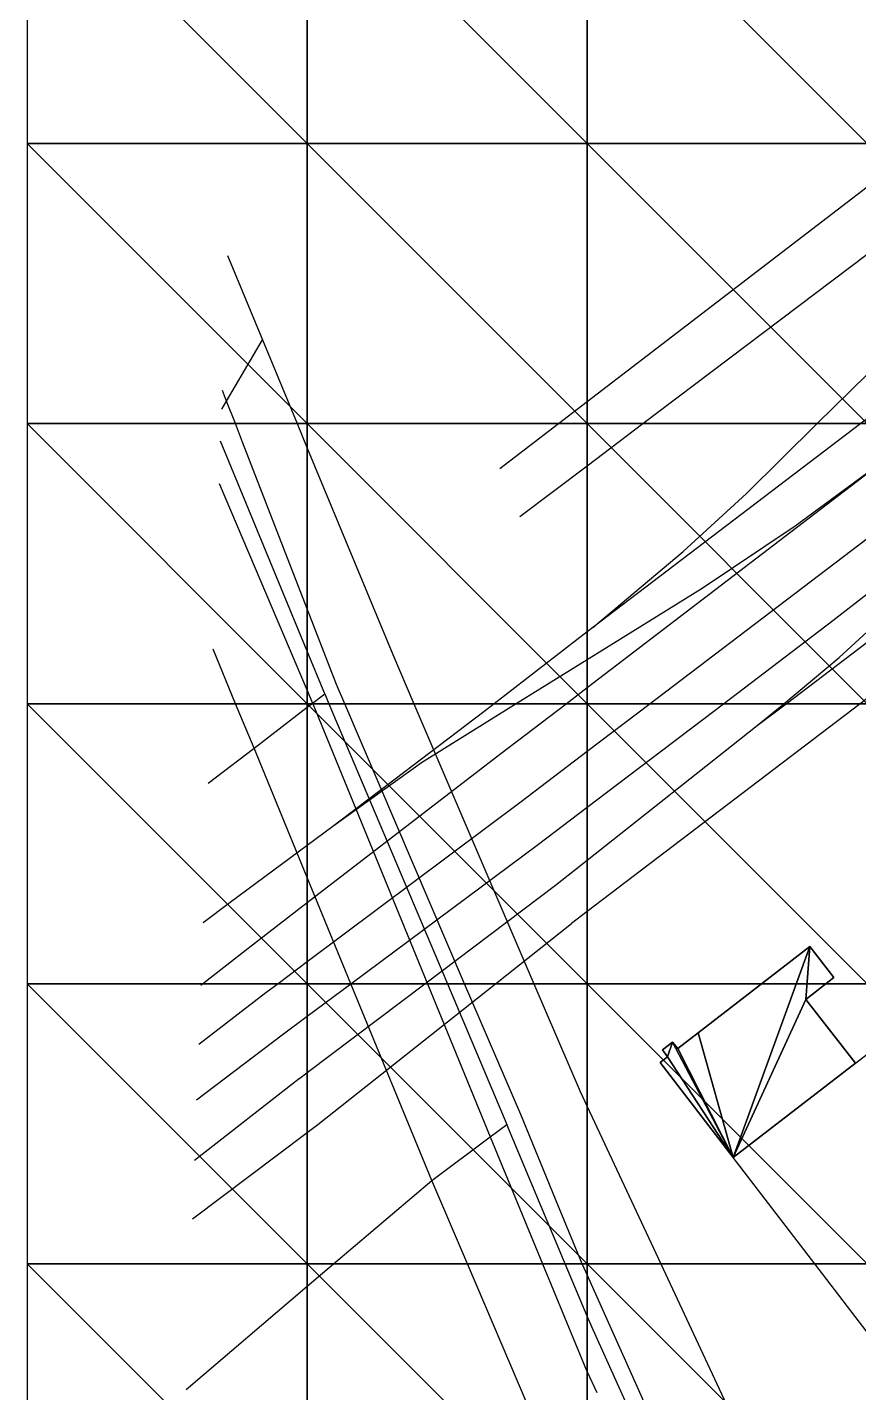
# Model space of a CAD drawing. Extents: x 0 to 812, y 0 to 720.
# Drawn here: x 0 to 89.1, y 496.2 to 642.5 of the extents above; entities that cross this region are included whole.
import ezdxf

# ---------------------------------------------------------------- set-up
doc = ezdxf.new("R2010")
doc.units = 0
doc.header["$LTSCALE"] = 0.0254
doc.layers.get('0').update_dxf_attribs({"color": 13, "linetype": 'CONTINUOUS'})
for name, color, linetype in [('BUILDINGS', 250, 'CONTINUOUS'), ('MAJOR_ROADS', 250, 'CONTINUOUS'), ('MINOR_ROADS', 250, 'CONTINUOUS'), ('PATHS', 250, 'CONTINUOUS'), ('RAILWAYS', 250, 'CONTINUOUS'), ('TOPOGRAPHY', 250, 'CONTINUOUS')]:
    doc.layers.add(name, color=color, linetype=linetype)

# ---------------------------------------------------------------- blocks, each defined once
blk = doc.blocks.new('GROUP11')
at = {"color": 0}
blk.add_polyline3d([(39.17, 575.27, 5.1), (41.43, 570, 5.14), (54.29, 540, 5.55), (59.24, 528.45, 5.7)], dxfattribs=at)
blk = doc.blocks.new('GROUP16')
at = {"color": 0}
blk.add_polyline3d([(29.17, 529.86, 5.98), (17.92, 521.08, 6.19)], dxfattribs=at)
blk = doc.blocks.new('GROUP17')
at = {"color": 0}
blk.add_polyline3d([(210, 591.91, 5.06), (181.27, 570, 4.99), (180, 569.03, 4.99), (150, 546.15, 5.14), (141.94, 540, 5.21), (120, 523.26, 5.5), (102.61, 510, 5.75), (91.12, 501.23, 5.82), (90, 502.69, 5.81), (84.39, 510, 5.8), (75.64, 521.4, 5.68), (75.64, 521.4, 5.68), (88.75, 531.49, 5.39), (90, 532.44, 5.36), (99.93, 540, 5.22), (120, 555.29, 4.98), (139.31, 570, 4.82), (150, 578.15, 4.8), (178.69, 600, 4.87), (180, 601, 4.87), (210, 623.85, 5.07)], dxfattribs=at)
blk = doc.blocks.new('GROUP18')
at = {"color": 0}
blk.add_polyline3d([(18.6, 539.85, 5.9), (18.79, 540, 5.9), (23.67, 543.82, 5.79)], dxfattribs=at)
blk = doc.blocks.new('GROUP64')
at = {"color": 0}
blk.add_polyline3d([(236.8, 712.15, 5.75), (210, 691.77, 5.28), (207.67, 690, 5.26), (180, 668.95, 4.91), (168.23, 660, 4.8), (150, 646.14, 4.64), (128.78, 630, 4.5), (120, 623.32, 4.47), (90, 600.5, 4.57), (89.34, 600, 4.57), (60.62, 578.16, 4.9), (60, 577.68, 4.91), (50.05, 570, 5.07), (48.92, 569.13, 5.09)], dxfattribs=at)
blk = doc.blocks.new('GROUP86')
at = {"color": 0}
blk.add_polyline3d([(25.19, 608.97, 4.88), (28.91, 600, 4.92), (30, 597.38, 4.94), (39.17, 575.27, 5.1)], dxfattribs=at)
blk = doc.blocks.new('GROUP89')
at = {"color": 0}
blk.add_polyline3d([(52.88, 525.99, 5.81), (46.87, 540, 5.63), (34.02, 570, 5.2), (33.14, 572.05, 5.19)], dxfattribs=at)
blk = doc.blocks.new('GROUP93')
at = {"color": 0}
blk.add_polyline3d([(21.75, 548.7, 5.71), (18.84, 546.53, 5.77)], dxfattribs=at)
blk = doc.blocks.new('GROUP174')
at = {"color": 0}
blk.add_polyline3d([(70.95, 480.05, 6.07), (60.63, 502.91, 6.03), (60, 504.4, 6.03), (57.65, 510, 6.04), (51.4, 524.93, 5.84)], dxfattribs=at)
blk = doc.blocks.new('GROUP182')
at = {"color": 0}
blk.add_polyline3d([(59.24, 528.45, 5.7), (60, 526.84, 5.72), (67.88, 510, 5.94), (81.91, 480, 6.04), (82.1, 479.61, 6.03)], dxfattribs=at)
blk = doc.blocks.new('GROUP226')
at = {"color": 0}
blk.add_polyline3d([(24.3, 565.25, 5.37), (22.33, 570, 5.29), (19.91, 575.83, 5.25)], dxfattribs=at)
blk = doc.blocks.new('GROUP227')
at = {"color": 0}
blk.add_polyline3d([(21.44, 618, 4.85), (25.19, 608.97, 4.88)], dxfattribs=at)
blk = doc.blocks.new('GROUP231')
at = {"color": 0}
for p, q in [((83.87, 543.99, 8.23), (71.88, 534.75, 8.23)), ((71.88, 534.75, 5.23), (83.87, 543.99, 5.23)), ((83.87, 543.99, 8.23), (71.88, 534.75, 8.23)), ((71.88, 534.75, 5.23), (83.87, 543.99, 5.23)), ((86.44, 540.68, 8.23), (83.87, 543.99, 8.23)), ((83.87, 543.99, 5.23), (86.44, 540.68, 5.23)), ((86.44, 540.68, 8.23), (83.87, 543.99, 8.23)), ((83.87, 543.99, 5.23), (86.44, 540.68, 5.23)), ((83.87, 543.99, 5.23), (83.87, 543.99, 8.23)), ((83.87, 543.99, 5.23), (83.87, 543.99, 8.23)), ((83.45, 538.33, 8.23), (86.44, 540.68, 8.23)), ((86.44, 540.68, 5.23), (83.45, 538.33, 5.23)), ((83.45, 538.33, 8.23), (86.44, 540.68, 8.23)), ((86.44, 540.68, 5.23), (83.45, 538.33, 5.23)), ((86.44, 540.68, 5.23), (86.44, 540.68, 8.23)), ((86.44, 540.68, 5.23), (86.44, 540.68, 8.23)), ((88.75, 531.49, 8.23), (83.45, 538.33, 8.23)), ((83.45, 538.33, 5.23), (88.75, 531.49, 5.23)), ((88.75, 531.49, 8.23), (83.45, 538.33, 8.23)), ((83.45, 538.33, 5.23), (88.75, 531.49, 5.23)), ((83.45, 538.33, 5.23), (83.45, 538.33, 8.23)), ((83.45, 538.33, 5.23), (83.45, 538.33, 8.23)), ((71.88, 534.75, 8.23), (69.73, 533.05, 8.23)), ((69.73, 533.05, 5.23), (71.88, 534.75, 5.23)), ((71.88, 534.75, 8.23), (69.73, 533.05, 8.23)), ((69.73, 533.05, 5.23), (71.88, 534.75, 5.23)), ((71.88, 534.75, 5.23), (71.88, 534.75, 8.23)), ((71.88, 534.75, 5.23), (71.88, 534.75, 8.23)), ((69.14, 533.74, 8.23), (68.07, 532.93, 8.23)), ((68.07, 532.93, 5.23), (69.14, 533.74, 5.23)), ((69.14, 533.74, 8.23), (68.07, 532.93, 8.23)), ((68.07, 532.93, 5.23), (69.14, 533.74, 5.23)), ((68.07, 532.93, 8.23), (68.6, 532.17, 8.23)), ((68.6, 532.17, 5.23), (68.07, 532.93, 5.23)), ((68.07, 532.93, 5.23), (68.07, 532.93, 8.23)), ((68.07, 532.93, 8.23), (68.6, 532.17, 8.23)), ((68.07, 532.93, 5.23), (68.07, 532.93, 8.23)), ((68.6, 532.17, 5.23), (68.07, 532.93, 5.23)), ((69.73, 533.05, 8.23), (69.14, 533.74, 8.23)), ((69.14, 533.74, 5.23), (69.73, 533.05, 5.23)), ((69.73, 533.05, 8.23), (69.14, 533.74, 8.23)), ((69.14, 533.74, 5.23), (69.73, 533.05, 5.23)), ((69.14, 533.74, 5.23), (69.14, 533.74, 8.23)), ((69.14, 533.74, 5.23), (69.14, 533.74, 8.23)), ((69.73, 533.05, 5.23), (69.73, 533.05, 8.23)), ((69.73, 533.05, 5.23), (69.73, 533.05, 8.23)), ((68.6, 532.17, 8.23), (67.84, 531.56, 8.23)), ((67.84, 531.56, 5.23), (68.6, 532.17, 5.23)), ((68.6, 532.17, 8.23), (67.84, 531.56, 8.23)), ((67.84, 531.56, 5.23), (68.6, 532.17, 5.23)), ((67.84, 531.56, 8.23), (75.64, 521.4, 8.23)), ((75.64, 521.4, 5.23), (67.84, 531.56, 5.23)), ((67.84, 531.56, 5.23), (67.84, 531.56, 8.23)), ((67.84, 531.56, 8.23), (75.64, 521.4, 8.23)), ((67.84, 531.56, 5.23), (67.84, 531.56, 8.23)), ((75.64, 521.4, 5.23), (67.84, 531.56, 5.23)), ((68.6, 532.17, 5.23), (68.6, 532.17, 8.23)), ((68.6, 532.17, 5.23), (68.6, 532.17, 8.23)), ((75.64, 521.4, 8.23), (88.75, 531.49, 8.23)), ((88.75, 531.49, 5.23), (75.64, 521.4, 5.23)), ((75.64, 521.4, 8.23), (88.75, 531.49, 8.23)), ((88.75, 531.49, 5.23), (75.64, 521.4, 5.23)), ((88.75, 531.49, 5.23), (88.75, 531.49, 8.23)), ((88.75, 531.49, 5.23), (88.75, 531.49, 8.23)), ((75.64, 521.4, 8.23), (75.64, 521.4, 5.23)), ((75.64, 521.4, 8.23), (75.64, 521.4, 5.23))]:
    blk.add_line(p, q, dxfattribs=at)
mesh = blk.add_polyface(dxfattribs=at)
corners = [(88.75, 531.49, 8.23), (83.45, 538.33, 8.23), (75.64, 521.4, 8.23), (68.6, 532.17, 8.23), (67.84, 531.56, 8.23), (69.14, 533.74, 8.23), (69.73, 533.05, 8.23), (71.88, 534.75, 8.23), (83.87, 543.99, 8.23), (86.44, 540.68, 8.23), (68.07, 532.93, 8.23)]
mesh.append_faces([[corners[k] for k in face] for face in [(2, 3, 4), (8, 1, 9)]], dxfattribs={"vtx0": -1, "color": 0})
mesh.append_faces([[corners[k] for k in face] for face in [(5, 2, 6), (6, 2, 7), (7, 2, 8)]], dxfattribs={"vtx0": -1, "vtx1": -1, "color": 0})
mesh.append_faces([[corners[k] for k in face] for face in [(3, 2, 5), (8, 2, 1)]], dxfattribs={"vtx0": -1, "vtx1": -1, "vtx2": -1, "color": 0})
mesh.append_faces([[corners[k] for k in face] for face in [(0, 1, 2)]], dxfattribs={"vtx1": -1, "color": 0})
mesh.append_faces([[corners[k] for k in face] for face in [(5, 10, 3)]], dxfattribs={"vtx2": -1, "color": 0})
mesh = blk.add_polyface(dxfattribs=at)
corners = [(69.14, 533.74, 5.23), (68.6, 532.17, 5.23), (68.07, 532.93, 5.23), (75.64, 521.4, 5.23), (67.84, 531.56, 5.23), (69.73, 533.05, 5.23), (71.88, 534.75, 5.23), (83.87, 543.99, 5.23), (83.45, 538.33, 5.23), (86.44, 540.68, 5.23), (88.75, 531.49, 5.23)]
mesh.append_faces([[corners[k] for k in face] for face in [(0, 1, 2), (1, 3, 4), (8, 7, 9)]], dxfattribs={"vtx0": -1, "color": 0})
mesh.append_faces([[corners[k] for k in face] for face in [(3, 1, 0), (3, 7, 8)]], dxfattribs={"vtx0": -1, "vtx1": -1, "vtx2": -1, "color": 0})
mesh.append_faces([[corners[k] for k in face] for face in [(3, 0, 5), (3, 5, 6), (3, 6, 7)]], dxfattribs={"vtx0": -1, "vtx2": -1, "color": 0})
mesh.append_faces([[corners[k] for k in face] for face in [(10, 3, 8)]], dxfattribs={"vtx1": -1, "color": 0})
mesh = blk.add_polyface(dxfattribs=at)
corners = [(71.88, 534.75, 8.23), (83.87, 543.99, 5.23), (71.88, 534.75, 5.23), (83.87, 543.99, 8.23)]
mesh.append_faces([[corners[k] for k in face] for face in [(0, 1, 2), (1, 0, 3)]], dxfattribs={"vtx0": -1, "color": 0})
mesh = blk.add_polyface(dxfattribs=at)
corners = [(83.87, 543.99, 5.23), (86.44, 540.68, 8.23), (86.44, 540.68, 5.23), (83.87, 543.99, 8.23)]
mesh.append_faces([[corners[k] for k in face] for face in [(0, 1, 2), (1, 0, 3)]], dxfattribs={"vtx0": -1, "color": 0})
mesh = blk.add_polyface(dxfattribs=at)
corners = [(86.44, 540.68, 8.23), (83.45, 538.33, 5.23), (86.44, 540.68, 5.23), (83.45, 538.33, 8.23)]
mesh.append_faces([[corners[k] for k in face] for face in [(0, 1, 2), (1, 0, 3)]], dxfattribs={"vtx0": -1, "color": 0})
mesh = blk.add_polyface(dxfattribs=at)
corners = [(83.45, 538.33, 5.23), (88.75, 531.49, 8.23), (88.75, 531.49, 5.23), (83.45, 538.33, 8.23)]
mesh.append_faces([[corners[k] for k in face] for face in [(0, 1, 2), (1, 0, 3)]], dxfattribs={"vtx0": -1, "color": 0})
mesh = blk.add_polyface(dxfattribs=at)
corners = [(69.73, 533.05, 8.23), (71.88, 534.75, 5.23), (69.73, 533.05, 5.23), (71.88, 534.75, 8.23)]
mesh.append_faces([[corners[k] for k in face] for face in [(0, 1, 2), (1, 0, 3)]], dxfattribs={"vtx0": -1, "color": 0})
mesh = blk.add_polyface(dxfattribs=at)
corners = [(68.07, 532.93, 8.23), (69.14, 533.74, 5.23), (68.07, 532.93, 5.23), (69.14, 533.74, 8.23)]
mesh.append_faces([[corners[k] for k in face] for face in [(0, 1, 2), (1, 0, 3)]], dxfattribs={"vtx0": -1, "color": 0})
mesh = blk.add_polyface(dxfattribs=at)
corners = [(68.07, 532.93, 8.23), (68.6, 532.17, 5.23), (68.6, 532.17, 8.23), (68.07, 532.93, 5.23)]
mesh.append_faces([[corners[k] for k in face] for face in [(0, 1, 2), (1, 0, 3)]], dxfattribs={"vtx0": -1, "color": 0})
mesh = blk.add_polyface(dxfattribs=at)
corners = [(69.14, 533.74, 5.23), (69.73, 533.05, 8.23), (69.73, 533.05, 5.23), (69.14, 533.74, 8.23)]
mesh.append_faces([[corners[k] for k in face] for face in [(0, 1, 2), (1, 0, 3)]], dxfattribs={"vtx0": -1, "color": 0})
mesh = blk.add_polyface(dxfattribs=at)
corners = [(67.84, 531.56, 8.23), (68.6, 532.17, 5.23), (67.84, 531.56, 5.23), (68.6, 532.17, 8.23)]
mesh.append_faces([[corners[k] for k in face] for face in [(0, 1, 2), (1, 0, 3)]], dxfattribs={"vtx0": -1, "color": 0})
mesh = blk.add_polyface(dxfattribs=at)
corners = [(67.84, 531.56, 8.23), (75.64, 521.4, 5.23), (75.64, 521.4, 8.23), (67.84, 531.56, 5.23)]
mesh.append_faces([[corners[k] for k in face] for face in [(0, 1, 2), (1, 0, 3)]], dxfattribs={"vtx0": -1, "color": 0})
mesh = blk.add_polyface(dxfattribs=at)
corners = [(88.75, 531.49, 8.23), (75.64, 521.4, 5.23), (88.75, 531.49, 5.23), (75.64, 521.4, 8.23)]
mesh.append_faces([[corners[k] for k in face] for face in [(0, 1, 2), (1, 0, 3)]], dxfattribs={"vtx0": -1, "color": 0})
blk = doc.blocks.new('GROUP232')
at = {"color": 0}
blk.add_polyline3d([(31.13, 524.91, 6.04), (50.18, 540, 5.6), (58.32, 546.45, 5.4)], dxfattribs=at)
blk = doc.blocks.new('GROUP233')
at = {"color": 0}
blk.add_polyline3d([(48.92, 569.13, 5.09), (32.76, 556.85, 5.46)], dxfattribs=at)
blk = doc.blocks.new('GROUP240')
at = {"color": 0}
blk.add_polyline3d([(52.91, 559.49, 5.23), (30, 542.33, 5.76), (26.88, 540, 5.83), (25.57, 539.02, 5.86)], dxfattribs=at)
blk = doc.blocks.new('GROUP241')
at = {"color": 0}
blk.add_polyline3d([(49.34, 568.11, 5.11), (42.26, 563.66, 5.25), (32.76, 556.85, 5.46)], dxfattribs=at)
blk = doc.blocks.new('GROUP243')
at = {"color": 0}
blk.add_polyline3d([(33.14, 572.05, 5.19), (30, 580.15, 5.13), (23.07, 598.02, 4.98)], dxfattribs=at)
blk = doc.blocks.new('GROUP247')
at = {"color": 0}
blk.add_polyline3d([(60.62, 578.16, 4.9), (70.28, 586.29, 4.78), (77.07, 592.52, 4.69), (84.66, 600, 4.59), (90, 605.25, 4.54), (94.46, 609.64, 4.51), (106.2, 620.19, 4.46), (117.38, 629.06, 4.44), (118.61, 630, 4.44), (120, 631.06, 4.44), (150, 653.9, 4.63), (158.02, 660, 4.7), (180, 676.74, 4.91), (197.42, 690, 5.13), (210, 699.58, 5.26), (226.98, 712.51, 5.56)], dxfattribs=at)
blk = doc.blocks.new('GROUP250')
at = {"color": 0}
blk.add_polyline3d([(25.57, 539.02, 5.86), (18.37, 533.5, 6)], dxfattribs=at)
blk = doc.blocks.new('GROUP296')
at = {"color": 0}
blk.add_polyline3d([(50.64, 595.19, 4.81), (56.91, 600, 4.72), (60, 602.37, 4.69), (90, 625.38, 4.42), (96.03, 630, 4.4), (120, 648.38, 4.39), (125.02, 652.23, 4.42), (135.3, 660, 4.49), (150, 671.11, 4.6), (174.98, 690, 4.85), (180, 693.79, 4.88), (205.78, 713.28, 5.16)], dxfattribs=at)
blk = doc.blocks.new('GROUP297')
at = {"color": 0}
blk.add_polyline3d([(50.76, 564.66, 5.15), (57.75, 570, 5), (60, 571.72, 4.96), (90, 594.65, 4.61), (91.66, 595.92, 4.6), (97.12, 600, 4.56), (99.72, 601.94, 4.55)], dxfattribs=at)
blk = doc.blocks.new('GROUP298')
at = {"color": 0}
blk.add_polyline3d([(31.88, 571.06, 5.21), (30, 575.63, 5.18), (20.72, 598.12, 5)], dxfattribs=at)
blk = doc.blocks.new('GROUP302')
at = {"color": 0}
blk.add_polyline3d([(56.62, 550.56, 5.35), (60, 553.24, 5.27), (78.23, 567.65, 4.91), (81.06, 570, 4.86), (87.01, 574.95, 4.78), (90, 577.69, 4.74), (93.83, 581.22, 4.71), (105.89, 592.71, 4.61), (111.65, 597.96, 4.56), (114.07, 600, 4.54), (117.59, 602.96, 4.53), (120, 604.96, 4.52), (125.07, 609.16, 4.54)], dxfattribs=at)
blk = doc.blocks.new('GROUP317')
at = {"color": 0}
blk.add_polyline3d([(27.32, 534.54, 5.92), (30, 536.53, 5.86), (34.68, 540, 5.76), (54.8, 554.94, 5.29)], dxfattribs=at)
blk = doc.blocks.new('GROUP320')
at = {"color": 0}
blk.add_polyline3d([(91.66, 595.92, 4.6), (90, 594.7, 4.61), (82.28, 589.03, 4.69), (72.33, 582.34, 4.8), (60, 574.71, 4.94), (52.39, 570, 5.05), (49.34, 568.11, 5.11)], dxfattribs=at)
blk = doc.blocks.new('GROUP323')
at = {"color": 0}
blk.add_polyline3d([(20.55, 593.57, 5.05), (30, 571.42, 5.22), (30.58, 570.06, 5.23)], dxfattribs=at)
blk = doc.blocks.new('GROUP327')
at = {"color": 0}
blk.add_polyline3d([(49.61, 523.6, 5.88), (55.22, 510, 6.06), (59.94, 498.56, 6.05), (60, 498.42, 6.05), (61.02, 496.2, 6.05)], dxfattribs=at)
blk = doc.blocks.new('GROUP382')
at = {"color": 0}
blk.add_polyline3d([(20.84, 601.54, 4.97), (21.36, 602.42, 4.96), (25.19, 608.97, 4.88)], dxfattribs=at)
blk = doc.blocks.new('GROUP383')
at = {"color": 0}
blk.add_polyline3d([(24.3, 565.25, 5.37), (30, 569.61, 5.25), (30.5, 570, 5.23), (30.58, 570.06, 5.23), (31.88, 571.06, 5.21)], dxfattribs=at)
blk = doc.blocks.new('GROUP412')
at = {"color": 0}
blk.add_polyline3d([(117.31, 395.25, 5.4), (99.44, 420, 5.4), (90, 433.09, 5.45), (81.01, 445.55, 5.65), (77.51, 450, 5.73), (73.07, 455.65, 5.79), (60.69, 478.29, 6.09), (60, 479.91, 6.11), (59.96, 480, 6.11), (47.16, 510, 6.13), (43.34, 518.94, 6.02)], dxfattribs=at)
blk = doc.blocks.new('GROUP441')
at = {"color": 0}
blk.add_polyline3d([(274.26, 710.79, 7.07), (270, 707.55, 6.83), (246.94, 690, 5.91), (240, 684.72, 5.7), (210, 661.89, 5.21), (207.52, 660, 5.18), (180, 639.06, 4.88), (168.1, 630, 4.78), (150, 616.23, 4.67), (128.68, 600, 4.58), (120, 593.39, 4.59), (90, 570.56, 4.8), (89.26, 570, 4.81), (60, 547.73, 5.36), (58.32, 546.45, 5.4)], dxfattribs=at)
blk = doc.blocks.new('GROUP508')
at = {"color": 0}
blk.add_polyline3d([(32.76, 556.85, 5.46), (30, 554.81, 5.53), (21.75, 548.7, 5.71)], dxfattribs=at)
blk = doc.blocks.new('GROUP513')
at = {"color": 0}
blk.add_polyline3d([(23.67, 543.82, 5.79), (30, 548.69, 5.64), (50.76, 564.66, 5.15)], dxfattribs=at)
blk = doc.blocks.new('GROUP517')
at = {"color": 0}
blk.add_polyline3d([(202.01, 673.81, 5.15), (195.24, 668.61, 5.07), (183.95, 660, 4.95), (180, 656.99, 4.91), (160.52, 642.13, 4.72), (150, 633.94, 4.64), (144.94, 630, 4.61), (120, 610.58, 4.5), (113.09, 605.2, 4.52), (106.24, 600, 4.55), (90, 587.66, 4.67), (66.75, 570, 4.94), (60, 564.87, 5.07), (52.91, 559.49, 5.23)], dxfattribs=at)
blk = doc.blocks.new('GROUP534')
at = {"color": 0}
blk.add_polyline3d([(17.02, 496.55, 6.36), (30, 507.59, 6.29), (32.83, 510, 6.27), (43.34, 518.94, 6.02), (49.61, 523.6, 5.88), (51.4, 524.93, 5.84)], dxfattribs=at)
blk = doc.blocks.new('GROUP542')
at = {"color": 0}
blk.add_polyline3d([(31.88, 571.06, 5.21), (32.33, 570, 5.22), (45.02, 540, 5.65), (51.4, 524.93, 5.84)], dxfattribs=at)
blk = doc.blocks.new('GROUP546')
at = {"color": 0}
blk.add_polyline3d([(23.07, 598.02, 4.98), (22.3, 600, 4.97), (21.36, 602.42, 4.96), (20.92, 603.55, 4.95)], dxfattribs=at)
blk = doc.blocks.new('GROUP547')
at = {"color": 0}
blk.add_polyline3d([(67.29, 492.54, 6.03), (64.74, 498.23, 6.02)], dxfattribs=at)
blk = doc.blocks.new('GROUP562')
at = {"color": 0}
blk.add_polyline3d([(30.58, 570.06, 5.23), (30.61, 570, 5.23), (42.89, 540, 5.67), (49.61, 523.6, 5.88)], dxfattribs=at)
blk = doc.blocks.new('GROUP563')
at = {"color": 0}
blk.add_polyline3d([(52.79, 590.05, 4.85), (60, 595.49, 4.74), (65.96, 600, 4.67), (90, 618.17, 4.46), (105.65, 630, 4.42), (120, 640.85, 4.41), (145.33, 660, 4.58), (150, 663.53, 4.62), (155.76, 667.88, 4.67), (180, 686.42, 4.9), (182.35, 688.22, 4.93), (184.7, 690, 4.96), (210, 709.17, 5.23), (214.98, 712.94, 5.32)], dxfattribs=at)
blk = doc.blocks.new('GROUP595')
at = {"color": 0}
blk.add_polyline3d([(17.69, 514.81, 6.29), (30, 524.06, 6.06), (31.13, 524.91, 6.04)], dxfattribs=at)
blk = doc.blocks.new('GROUP615')
at = {"color": 0}
blk.add_polyline3d([(19.39, 561.5, 5.48), (24.3, 565.25, 5.37)], dxfattribs=at)
blk = doc.blocks.new('GROUP664')
at = {"color": 0}
blk.add_polyline3d([(18.15, 527.55, 6.09), (27.32, 534.54, 5.92)], dxfattribs=at)
blk = doc.blocks.new('GROUP670')
at = {"color": 0}
blk.add_polyline3d([(43.34, 518.94, 6.02), (34.68, 540, 5.76), (30, 551.39, 5.59), (24.3, 565.25, 5.37)], dxfattribs=at)
blk = doc.blocks.new('GROUP685')
at = {"color": 0}
blk.add_polyline3d([(54.8, 554.94, 5.29), (60, 558.9, 5.17), (74.61, 570, 4.89), (86.34, 578.92, 4.75), (90, 581.78, 4.71), (113.34, 600, 4.54), (120, 605.2, 4.52), (125.07, 609.16, 4.54), (139.33, 620.05, 4.59), (150, 628.2, 4.65), (152.36, 630, 4.66), (180, 651.12, 4.9), (191.62, 660, 5.02), (210, 674.04, 5.24), (230.89, 690, 5.6), (240, 696.96, 5.76), (258.83, 711.35, 6.5)], dxfattribs=at)
blk = doc.blocks.new('GROUP688')
at = {"color": 0}
blk.add_polyline3d([(64.75, 498.23, 6.02), (60, 508.81, 6.02), (59.67, 509.54, 6.02), (59.48, 510, 6.02), (56.62, 516.94, 5.93), (52.88, 525.99, 5.81)], dxfattribs=at)
blk = doc.blocks.new('GROUP708')
at = {"color": 0}
blk.add_polyline3d([(78.23, 567.65, 4.91), (81.32, 570, 4.85), (90, 576.59, 4.75), (120, 599.36, 4.54), (120.85, 600, 4.54), (150, 622.13, 4.66), (160.37, 630, 4.72), (180, 644.9, 4.89), (191.49, 653.62, 5.01), (199.86, 660, 5.1), (210, 667.73, 5.22), (239.21, 690, 5.73), (240, 690.6, 5.74), (266.83, 711.06, 6.78)], dxfattribs=at)
blk = doc.blocks.new('GROUP715')
at = {"color": 0}
blk.add_polyline3d([(29.17, 529.86, 5.98), (30, 530.49, 5.96), (42.61, 540, 5.68), (56.62, 550.56, 5.35)], dxfattribs=at)
blk = doc.blocks.new('GROUP741')
at = {"color": 0}
for p, q in [((0, 660, 4.61), (0, 630, 4.93)), ((30, 630, 4.71), (30, 660, 4.37)), ((30, 630, 4.71), (30, 660, 4.37)), ((60, 630, 4.51), (60, 660, 4.2)), ((60, 630, 4.51), (60, 660, 4.2)), ((0, 630, 4.93), (0, 600, 5.13)), ((30, 630, 4.71), (0, 630, 4.93)), ((30, 630, 4.71), (0, 630, 4.93)), ((30, 600, 4.91), (30, 630, 4.71)), ((30, 600, 4.91), (30, 630, 4.71)), ((60, 630, 4.51), (30, 630, 4.71)), ((60, 630, 4.51), (30, 630, 4.71)), ((60, 600, 4.7), (60, 630, 4.51)), ((60, 600, 4.7), (60, 630, 4.51)), ((90, 630, 4.39), (60, 630, 4.51)), ((90, 630, 4.39), (60, 630, 4.51)), ((0, 600, 5.13), (0, 570, 5.46)), ((30, 600, 4.91), (0, 600, 5.13)), ((30, 600, 4.91), (0, 600, 5.13)), ((30, 570, 5.24), (30, 600, 4.91)), ((30, 570, 5.24), (30, 600, 4.91)), ((60, 600, 4.7), (30, 600, 4.91)), ((60, 600, 4.7), (30, 600, 4.91)), ((60, 570, 4.98), (60, 600, 4.7)), ((60, 570, 4.98), (60, 600, 4.7)), ((90, 600, 4.57), (60, 600, 4.7)), ((90, 600, 4.57), (60, 600, 4.7)), ((0, 570, 5.46), (0, 540, 6.06)), ((30, 570, 5.24), (0, 570, 5.46)), ((30, 570, 5.24), (0, 570, 5.46)), ((30, 540, 5.81), (30, 570, 5.24)), ((30, 540, 5.81), (30, 570, 5.24)), ((60, 570, 4.98), (30, 570, 5.24)), ((60, 570, 4.98), (30, 570, 5.24)), ((60, 540, 5.49), (60, 570, 4.98)), ((60, 540, 5.49), (60, 570, 4.98)), ((90, 570, 4.8), (60, 570, 4.98)), ((90, 570, 4.8), (60, 570, 4.98)), ((0, 540, 6.06), (0, 510, 6.46)), ((30, 540, 5.81), (0, 540, 6.06)), ((30, 540, 5.81), (0, 540, 6.06)), ((30, 510, 6.29), (30, 540, 5.81)), ((30, 510, 6.29), (30, 540, 5.81)), ((60, 540, 5.49), (30, 540, 5.81)), ((60, 540, 5.49), (30, 540, 5.81)), ((60, 510, 6.01), (60, 540, 5.49)), ((60, 510, 6.01), (60, 540, 5.49)), ((90, 540, 5.23), (60, 540, 5.49)), ((90, 540, 5.23), (60, 540, 5.49)), ((0, 510, 6.46), (0, 480, 6.41)), ((30, 510, 6.29), (0, 510, 6.46)), ((30, 510, 6.29), (0, 510, 6.46)), ((30, 480, 6.32), (30, 510, 6.29)), ((30, 480, 6.32), (30, 510, 6.29)), ((60, 510, 6.01), (30, 510, 6.29)), ((60, 510, 6.01), (30, 510, 6.29)), ((60, 480, 6.11), (60, 510, 6.01)), ((60, 480, 6.11), (60, 510, 6.01)), ((90, 510, 5.75), (60, 510, 6.01)), ((90, 510, 5.75), (60, 510, 6.01))]:
    blk.add_line(p, q, dxfattribs=at)
mesh = blk.add_polyface(dxfattribs=at)
corners = [(30, 630, 4.71), (0, 660, 4.61), (0, 630, 4.93)]
mesh.append_faces([[corners[k] for k in face] for face in [(0, 1, 2)]], dxfattribs={"color": 0})
mesh = blk.add_polyface(dxfattribs=at)
corners = [(30, 660, 4.37), (0, 660, 4.61), (30, 630, 4.71)]
mesh.append_faces([[corners[k] for k in face] for face in [(0, 1, 2)]], dxfattribs={"color": 0})
mesh = blk.add_polyface(dxfattribs=at)
corners = [(60, 630, 4.51), (30, 660, 4.37), (30, 630, 4.71)]
mesh.append_faces([[corners[k] for k in face] for face in [(0, 1, 2)]], dxfattribs={"color": 0})
mesh = blk.add_polyface(dxfattribs=at)
corners = [(60, 660, 4.2), (30, 660, 4.37), (60, 630, 4.51)]
mesh.append_faces([[corners[k] for k in face] for face in [(0, 1, 2)]], dxfattribs={"color": 0})
mesh = blk.add_polyface(dxfattribs=at)
corners = [(90, 630, 4.39), (60, 660, 4.2), (60, 630, 4.51)]
mesh.append_faces([[corners[k] for k in face] for face in [(0, 1, 2)]], dxfattribs={"color": 0})
mesh = blk.add_polyface(dxfattribs=at)
corners = [(90, 660, 4.18), (60, 660, 4.2), (90, 630, 4.39)]
mesh.append_faces([[corners[k] for k in face] for face in [(0, 1, 2)]], dxfattribs={"color": 0})
mesh = blk.add_polyface(dxfattribs=at)
corners = [(30, 600, 4.91), (0, 630, 4.93), (0, 600, 5.13)]
mesh.append_faces([[corners[k] for k in face] for face in [(0, 1, 2)]], dxfattribs={"color": 0})
mesh = blk.add_polyface(dxfattribs=at)
corners = [(30, 630, 4.71), (0, 630, 4.93), (30, 600, 4.91)]
mesh.append_faces([[corners[k] for k in face] for face in [(0, 1, 2)]], dxfattribs={"color": 0})
mesh = blk.add_polyface(dxfattribs=at)
corners = [(60, 600, 4.7), (30, 630, 4.71), (30, 600, 4.91)]
mesh.append_faces([[corners[k] for k in face] for face in [(0, 1, 2)]], dxfattribs={"color": 0})
mesh = blk.add_polyface(dxfattribs=at)
corners = [(60, 630, 4.51), (30, 630, 4.71), (60, 600, 4.7)]
mesh.append_faces([[corners[k] for k in face] for face in [(0, 1, 2)]], dxfattribs={"color": 0})
mesh = blk.add_polyface(dxfattribs=at)
corners = [(90, 600, 4.57), (60, 630, 4.51), (60, 600, 4.7)]
mesh.append_faces([[corners[k] for k in face] for face in [(0, 1, 2)]], dxfattribs={"color": 0})
mesh = blk.add_polyface(dxfattribs=at)
corners = [(90, 630, 4.39), (60, 630, 4.51), (90, 600, 4.57)]
mesh.append_faces([[corners[k] for k in face] for face in [(0, 1, 2)]], dxfattribs={"color": 0})
mesh = blk.add_polyface(dxfattribs=at)
corners = [(30, 570, 5.24), (0, 600, 5.13), (0, 570, 5.46)]
mesh.append_faces([[corners[k] for k in face] for face in [(0, 1, 2)]], dxfattribs={"color": 0})
mesh = blk.add_polyface(dxfattribs=at)
corners = [(30, 600, 4.91), (0, 600, 5.13), (30, 570, 5.24)]
mesh.append_faces([[corners[k] for k in face] for face in [(0, 1, 2)]], dxfattribs={"color": 0})
mesh = blk.add_polyface(dxfattribs=at)
corners = [(60, 570, 4.98), (30, 600, 4.91), (30, 570, 5.24)]
mesh.append_faces([[corners[k] for k in face] for face in [(0, 1, 2)]], dxfattribs={"color": 0})
mesh = blk.add_polyface(dxfattribs=at)
corners = [(60, 600, 4.7), (30, 600, 4.91), (60, 570, 4.98)]
mesh.append_faces([[corners[k] for k in face] for face in [(0, 1, 2)]], dxfattribs={"color": 0})
mesh = blk.add_polyface(dxfattribs=at)
corners = [(90, 570, 4.8), (60, 600, 4.7), (60, 570, 4.98)]
mesh.append_faces([[corners[k] for k in face] for face in [(0, 1, 2)]], dxfattribs={"color": 0})
mesh = blk.add_polyface(dxfattribs=at)
corners = [(90, 600, 4.57), (60, 600, 4.7), (90, 570, 4.8)]
mesh.append_faces([[corners[k] for k in face] for face in [(0, 1, 2)]], dxfattribs={"color": 0})
mesh = blk.add_polyface(dxfattribs=at)
corners = [(30, 540, 5.81), (0, 570, 5.46), (0, 540, 6.06)]
mesh.append_faces([[corners[k] for k in face] for face in [(0, 1, 2)]], dxfattribs={"color": 0})
mesh = blk.add_polyface(dxfattribs=at)
corners = [(30, 570, 5.24), (0, 570, 5.46), (30, 540, 5.81)]
mesh.append_faces([[corners[k] for k in face] for face in [(0, 1, 2)]], dxfattribs={"color": 0})
mesh = blk.add_polyface(dxfattribs=at)
corners = [(60, 540, 5.49), (30, 570, 5.24), (30, 540, 5.81)]
mesh.append_faces([[corners[k] for k in face] for face in [(0, 1, 2)]], dxfattribs={"color": 0})
mesh = blk.add_polyface(dxfattribs=at)
corners = [(60, 570, 4.98), (30, 570, 5.24), (60, 540, 5.49)]
mesh.append_faces([[corners[k] for k in face] for face in [(0, 1, 2)]], dxfattribs={"color": 0})
mesh = blk.add_polyface(dxfattribs=at)
corners = [(90, 540, 5.23), (60, 570, 4.98), (60, 540, 5.49)]
mesh.append_faces([[corners[k] for k in face] for face in [(0, 1, 2)]], dxfattribs={"color": 0})
mesh = blk.add_polyface(dxfattribs=at)
corners = [(90, 570, 4.8), (60, 570, 4.98), (90, 540, 5.23)]
mesh.append_faces([[corners[k] for k in face] for face in [(0, 1, 2)]], dxfattribs={"color": 0})
mesh = blk.add_polyface(dxfattribs=at)
corners = [(30, 510, 6.29), (0, 540, 6.06), (0, 510, 6.46)]
mesh.append_faces([[corners[k] for k in face] for face in [(0, 1, 2)]], dxfattribs={"color": 0})
mesh = blk.add_polyface(dxfattribs=at)
corners = [(30, 540, 5.81), (0, 540, 6.06), (30, 510, 6.29)]
mesh.append_faces([[corners[k] for k in face] for face in [(0, 1, 2)]], dxfattribs={"color": 0})
mesh = blk.add_polyface(dxfattribs=at)
corners = [(60, 510, 6.01), (30, 540, 5.81), (30, 510, 6.29)]
mesh.append_faces([[corners[k] for k in face] for face in [(0, 1, 2)]], dxfattribs={"color": 0})
mesh = blk.add_polyface(dxfattribs=at)
corners = [(60, 540, 5.49), (30, 540, 5.81), (60, 510, 6.01)]
mesh.append_faces([[corners[k] for k in face] for face in [(0, 1, 2)]], dxfattribs={"color": 0})
mesh = blk.add_polyface(dxfattribs=at)
corners = [(90, 510, 5.75), (60, 540, 5.49), (60, 510, 6.01)]
mesh.append_faces([[corners[k] for k in face] for face in [(0, 1, 2)]], dxfattribs={"color": 0})
mesh = blk.add_polyface(dxfattribs=at)
corners = [(90, 540, 5.23), (60, 540, 5.49), (90, 510, 5.75)]
mesh.append_faces([[corners[k] for k in face] for face in [(0, 1, 2)]], dxfattribs={"color": 0})
mesh = blk.add_polyface(dxfattribs=at)
corners = [(30, 480, 6.32), (0, 510, 6.46), (0, 480, 6.41)]
mesh.append_faces([[corners[k] for k in face] for face in [(0, 1, 2)]], dxfattribs={"color": 0})
mesh = blk.add_polyface(dxfattribs=at)
corners = [(30, 510, 6.29), (0, 510, 6.46), (30, 480, 6.32)]
mesh.append_faces([[corners[k] for k in face] for face in [(0, 1, 2)]], dxfattribs={"color": 0})
mesh = blk.add_polyface(dxfattribs=at)
corners = [(60, 480, 6.11), (30, 510, 6.29), (30, 480, 6.32)]
mesh.append_faces([[corners[k] for k in face] for face in [(0, 1, 2)]], dxfattribs={"color": 0})
mesh = blk.add_polyface(dxfattribs=at)
corners = [(60, 510, 6.01), (30, 510, 6.29), (60, 480, 6.11)]
mesh.append_faces([[corners[k] for k in face] for face in [(0, 1, 2)]], dxfattribs={"color": 0})
mesh = blk.add_polyface(dxfattribs=at)
corners = [(90, 480, 6.01), (60, 510, 6.01), (60, 480, 6.11)]
mesh.append_faces([[corners[k] for k in face] for face in [(0, 1, 2)]], dxfattribs={"color": 0})
mesh = blk.add_polyface(dxfattribs=at)
corners = [(90, 510, 5.75), (60, 510, 6.01), (90, 480, 6.01)]
mesh.append_faces([[corners[k] for k in face] for face in [(0, 1, 2)]], dxfattribs={"color": 0})

msp = doc.modelspace()

# ---------------------------------------------------------------- block references
at = {"layer": 'BUILDINGS', "color": 0}
for name in ['GROUP17', 'GROUP231']:
    msp.add_blockref(name, (0, 0), dxfattribs=at)
at = {"layer": 'MAJOR_ROADS', "color": 0}
for name in ['GROUP298', 'GROUP542', 'GROUP174']:
    msp.add_blockref(name, (0, 0), dxfattribs=at)
at = {"layer": 'MINOR_ROADS', "color": 0}
for name in ['GROUP383', 'GROUP615', 'GROUP534']:
    msp.add_blockref(name, (0, 0), dxfattribs=at)
at = {"layer": 'PATHS', "color": 0}
for name in ['GROUP227', 'GROUP382', 'GROUP86', 'GROUP226', 'GROUP11', 'GROUP670', 'GROUP182', 'GROUP412']:
    msp.add_blockref(name, (0, 0), dxfattribs=at)
at = {"layer": 'RAILWAYS', "color": 0}
for name in ['GROUP296', 'GROUP563', 'GROUP247', 'GROUP64', 'GROUP685', 'GROUP708', 'GROUP441', 'GROUP517', 'GROUP302', 'GROUP546', 'GROUP297', 'GROUP243', 'GROUP320', 'GROUP323', 'GROUP89', 'GROUP562', 'GROUP233', 'GROUP241', 'GROUP513', 'GROUP240', 'GROUP508', 'GROUP317', 'GROUP715', 'GROUP93', 'GROUP232', 'GROUP18', 'GROUP250', 'GROUP664', 'GROUP16', 'GROUP688', 'GROUP595', 'GROUP327', 'GROUP547']:
    msp.add_blockref(name, (0, 0), dxfattribs=at)
at = {"layer": 'TOPOGRAPHY', "color": 0}
msp.add_blockref('GROUP741', (0, 0), dxfattribs=at)

doc.saveas('drawing.dxf')
